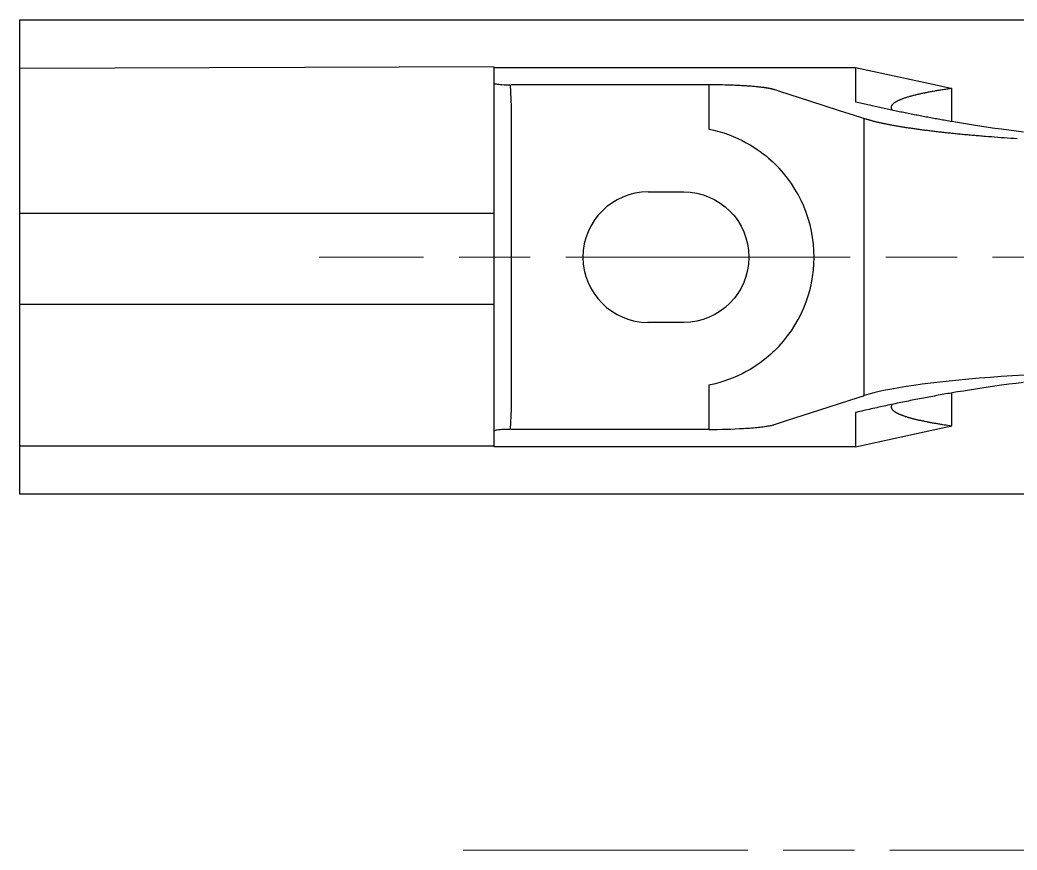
# Model space of a CAD drawing. Header units: millimetres. Extents: x 1269 to 5832, y 527 to 3540.
# Drawn here: x 1933 to 2017.1, y 2338.6 to 2408.6 of the extents above; entities that cross this region are included whole.
import ezdxf

# ---------------------------------------------------------------- set-up
doc = ezdxf.new("R2010")
doc.units = ezdxf.units.MM
doc.linetypes.add('ACAD_ISO08W100', pattern=[36, 24, -3, 6, -3])
doc.linetypes.add('phl_thick', pattern=[0])
for name, color, linetype in [('HIDDEN', 7, 'Continuous'), ('projection', 7, 'Continuous'), ('THICK', 7, 'Continuous')]:
    doc.layers.add(name, color=color, linetype=linetype)

msp = doc.modelspace()

# ---------------------------------------------------------------- linework, layer by layer
for p, q in [((1932.985, 2368.553), (1932.985, 2408.553)), ((1972.985, 2404.601), (1932.985, 2404.472)), ((1972.982, 2392.234), (1932.985, 2392.234)), ((1972.982, 2384.553), (1932.985, 2384.553)), ((1973.031, 2372.601), (1932.985, 2372.601)), ((2027.482, 2368.553), (1932.985, 2368.553))]:
    msp.add_line(p, q)
at = {"linetype": 'ACAD_ISO08W100', "lineweight": 9}
for p, q in [((2075.038, 2388.553), (1958.233, 2388.553)), ((1970.379, 2338.553), (2080.706, 2338.553))]:
    msp.add_line(p, q, dxfattribs=at)
at = {"layer": 'HIDDEN'}
for points in [[(1972.981, 2403.227), (1972.981, 2403.901), (1972.981, 2404.237), (1972.981, 2404.406), (1972.981, 2404.49), (1972.981, 2404.532), (1972.981, 2404.542), (1972.981, 2404.548), (1972.981, 2404.55), (1972.981, 2404.552), (1972.981, 2404.552), (1972.981, 2404.553), (1972.981, 2404.553), (1972.981, 2404.553), (1972.981, 2404.553), (1972.981, 2404.553), (1972.982, 2404.553), (1972.984, 2404.553), (1973.468, 2404.553), (1988.961, 2404.553), (1996.708, 2404.553), (2000.581, 2404.553), (2002.518, 2404.553), (2003.002, 2404.553), (2003.244, 2404.553), (2003.365, 2404.553), (2003.426, 2404.553), (2003.456, 2404.553), (2003.471, 2404.553), (2003.479, 2404.553), (2003.48, 2404.553), (2003.481, 2404.553), (2003.481, 2404.553), (2003.481, 2404.553), (2003.481, 2404.552), (2003.481, 2404.461), (2003.481, 2402.992), (2003.481, 2402.258), (2003.481, 2401.89), (2003.481, 2401.707), (2003.481, 2401.684), (2003.481, 2401.672), (2003.481, 2401.667), (2003.481, 2401.664), (2003.481, 2401.662), (2003.481, 2401.662), (2003.481, 2401.662), (2003.481, 2401.662), (2003.481, 2401.662), (2003.481, 2401.662), (2003.481, 2401.662), (2003.482, 2401.662), (2003.513, 2401.654), (2003.638, 2401.624), (2003.764, 2401.595), (2003.89, 2401.566), (2004.015, 2401.536), (2004.141, 2401.507), (2004.266, 2401.478), (2004.392, 2401.449), (2004.518, 2401.42), (2004.644, 2401.392), (2004.769, 2401.363), (2004.895, 2401.335), (2005.021, 2401.306), (2005.147, 2401.278), (2005.273, 2401.25), (2005.399, 2401.222), (2005.525, 2401.194), (2005.651, 2401.167), (2005.777, 2401.139), (2005.903, 2401.112), (2006.029, 2401.084), (2006.155, 2401.057), (2006.281, 2401.03), (2006.407, 2401.003), (2006.533, 2400.977), (2006.659, 2400.95), (2006.786, 2400.923), (2006.912, 2400.897), (2007.038, 2400.871), (2007.164, 2400.844), (2007.291, 2400.818), (2007.417, 2400.792), (2007.544, 2400.767), (2007.67, 2400.741), (2007.796, 2400.715), (2007.923, 2400.69), (2008.049, 2400.665), (2008.176, 2400.64), (2008.302, 2400.614), (2008.429, 2400.59), (2008.555, 2400.565), (2008.682, 2400.54), (2008.809, 2400.516), (2008.935, 2400.491), (2009.062, 2400.467), (2009.189, 2400.443), (2009.315, 2400.419), (2009.442, 2400.395), (2009.569, 2400.371), (2009.696, 2400.347), (2009.823, 2400.324), (2009.949, 2400.3), (2010.076, 2400.277), (2010.203, 2400.254), (2010.33, 2400.231), (2010.457, 2400.208), (2010.584, 2400.185), (2010.711, 2400.163), (2010.838, 2400.14), (2010.965, 2400.118), (2011.092, 2400.095), (2011.219, 2400.073), (2011.346, 2400.051), (2011.473, 2400.029), (2011.6, 2400.007), (2011.608, 2400.006), (2011.61, 2400.006), (2011.611, 2400.006), (2011.611, 2400.006), (2011.611, 2400.006), (2011.611, 2400.006), (2011.611, 2400.006), (2011.611, 2400.007), (2011.611, 2400.008), (2011.611, 2400.011), (2011.611, 2400.016), (2011.611, 2400.027), (2011.611, 2400.049), (2011.611, 2400.137), (2011.611, 2400.314), (2011.611, 2400.666), (2011.611, 2401.37), (2011.611, 2402.779)], [(2011.611, 2400.006), (2012.086, 2399.926), (2012.575, 2399.845), (2013.08, 2399.764), (2013.597, 2399.683), (2014.125, 2399.602), (2014.666, 2399.522), (2015.226, 2399.441), (2015.806, 2399.36), (2016.405, 2399.279), (2017.023, 2399.199), (2017.659, 2399.119)], [(1985.981, 2394.053), (1988.981, 2394.053), (1988.981, 2394.053)], [(2017.659, 2377.986), (2017.023, 2377.907), (2016.405, 2377.826), (2015.806, 2377.746), (2015.226, 2377.665), (2014.666, 2377.584), (2014.125, 2377.504), (2013.597, 2377.423), (2013.08, 2377.342), (2012.575, 2377.261), (2012.086, 2377.18), (2011.611, 2377.1)], [(2003.481, 2372.553), (2008.627, 2373.676), (2011.2, 2374.237), (2011.522, 2374.307), (2011.602, 2374.325), (2011.607, 2374.326), (2011.61, 2374.326), (2011.611, 2374.327), (2011.611, 2374.327), (2011.611, 2374.331), (2011.611, 2374.337), (2011.611, 2374.351), (2011.611, 2374.406), (2011.611, 2374.625), (2011.611, 2375.064), (2011.611, 2376.82), (2011.611, 2377.039), (2011.611, 2377.094), (2011.611, 2377.097), (2011.611, 2377.099), (2011.611, 2377.1), (2011.611, 2377.1), (2011.611, 2377.1), (2011.611, 2377.1), (2011.611, 2377.1), (2011.611, 2377.1), (2011.61, 2377.1), (2011.571, 2377.093), (2011.413, 2377.066), (2011.254, 2377.039), (2011.096, 2377.011), (2010.938, 2376.983), (2010.779, 2376.955), (2010.621, 2376.927), (2010.463, 2376.899), (2010.305, 2376.87), (2010.147, 2376.841), (2009.989, 2376.813), (2009.83, 2376.783), (2009.672, 2376.754), (2009.514, 2376.725), (2009.357, 2376.695), (2009.199, 2376.665), (2009.041, 2376.635), (2008.883, 2376.604), (2008.725, 2376.574), (2008.567, 2376.543), (2008.41, 2376.512), (2008.252, 2376.481), (2008.094, 2376.45), (2007.937, 2376.418), (2007.779, 2376.387), (2007.622, 2376.355), (2007.464, 2376.323), (2007.307, 2376.291), (2007.149, 2376.258), (2006.992, 2376.225), (2006.834, 2376.193), (2006.677, 2376.16), (2006.52, 2376.126), (2006.363, 2376.093), (2006.206, 2376.059), (2006.048, 2376.025), (2005.891, 2375.991), (2005.734, 2375.957), (2005.577, 2375.923), (2005.42, 2375.888), (2005.263, 2375.853), (2005.107, 2375.818), (2004.95, 2375.783), (2004.793, 2375.748), (2004.636, 2375.712), (2004.48, 2375.677), (2004.323, 2375.641), (2004.166, 2375.605), (2004.01, 2375.568), (2003.853, 2375.532), (2003.697, 2375.495), (2003.54, 2375.458), (2003.501, 2375.449), (2003.482, 2375.444), (2003.481, 2375.444), (2003.481, 2375.444), (2003.481, 2375.444), (2003.481, 2375.444), (2003.481, 2375.444), (2003.481, 2375.444), (2003.481, 2375.442), (2003.481, 2375.435), (2003.481, 2375.406), (2003.481, 2375.349), (2003.481, 2375.234), (2003.481, 2375.006), (2003.481, 2374.091), (2003.481, 2373.176), (2003.481, 2372.718), (2003.481, 2372.604), (2003.481, 2372.575), (2003.481, 2372.561), (2003.481, 2372.554), (2003.481, 2372.553), (2003.481, 2372.553), (2003.481, 2372.553), (2003.48, 2372.553), (2003.479, 2372.553), (2003.476, 2372.553), (2003.472, 2372.553), (2003.453, 2372.553), (2003.415, 2372.553), (2002.812, 2372.553), (2000.399, 2372.553), (1981.093, 2372.553), (1976.266, 2372.553), (1973.853, 2372.553), (1973.25, 2372.553), (1973.099, 2372.553), (1973.024, 2372.553), (1972.986, 2372.553), (1972.981, 2372.553), (1972.981, 2372.553), (1972.981, 2372.553), (1972.981, 2372.554), (1972.981, 2372.567), (1972.981, 2372.62), (1972.981, 2373.039), (1972.981, 2373.878)]]:
    msp.add_lwpolyline(points, dxfattribs=at)
msp.add_lwpolyline([(1988.981, 2394.053, -1), (1988.981, 2383.053), (1988.981, 2383.053), (1985.935, 2383.053)], format="xyb", dxfattribs=at)
at = {"layer": 'projection', "color": 7, "linetype": 'phl_thick'}
msp.add_line((1932.985, 2408.553), (2027.482, 2408.553), dxfattribs=at)
at = {"layer": 'THICK'}
for points in [[(2003.481, 2404.553), (2010.387, 2403.046), (2011.251, 2402.858), (2011.466, 2402.81), (2011.574, 2402.787), (2011.601, 2402.781), (2011.608, 2402.78), (2011.61, 2402.779), (2011.611, 2402.779), (2011.611, 2402.779), (2011.61, 2402.779), (2011.604, 2402.778), (2011.578, 2402.774), (2011.475, 2402.76), (2011.373, 2402.745), (2011.272, 2402.73), (2011.172, 2402.715), (2011.073, 2402.701), (2010.974, 2402.686), (2010.877, 2402.671), (2010.78, 2402.655), (2010.685, 2402.64), (2010.59, 2402.625), (2010.496, 2402.61), (2010.403, 2402.594), (2010.311, 2402.579), (2010.22, 2402.563), (2010.13, 2402.547), (2010.04, 2402.532), (2009.952, 2402.516), (2009.865, 2402.5), (2009.779, 2402.484), (2009.693, 2402.468), (2009.609, 2402.452), (2009.526, 2402.436), (2009.443, 2402.42), (2009.362, 2402.403), (2009.282, 2402.387), (2009.203, 2402.371), (2009.125, 2402.354), (2009.048, 2402.338), (2008.972, 2402.321), (2008.897, 2402.304), (2008.823, 2402.288), (2008.75, 2402.271), (2008.678, 2402.254), (2008.607, 2402.237), (2008.538, 2402.221), (2008.469, 2402.204), (2008.402, 2402.187), (2008.336, 2402.17), (2008.27, 2402.152), (2008.206, 2402.135), (2008.143, 2402.118), (2008.081, 2402.101), (2008.021, 2402.084), (2007.961, 2402.066), (2007.903, 2402.049), (2007.846, 2402.032), (2007.789, 2402.014), (2007.734, 2401.997), (2007.681, 2401.979), (2007.628, 2401.962), (2007.576, 2401.944), (2007.526, 2401.926), (2007.477, 2401.909), (2007.429, 2401.891), (2007.382, 2401.873), (2007.336, 2401.856), (2007.292, 2401.838), (2007.249, 2401.82), (2007.206, 2401.802), (2007.165, 2401.784), (2007.126, 2401.766), (2007.087, 2401.749), (2007.05, 2401.731), (2007.014, 2401.713), (2006.979, 2401.695), (2006.945, 2401.677), (2006.912, 2401.659), (2006.881, 2401.641), (2006.851, 2401.623), (2006.822, 2401.605), (2006.794, 2401.587), (2006.767, 2401.569), (2006.742, 2401.551), (2006.717, 2401.533), (2006.694, 2401.515), (2006.672, 2401.497), (2006.652, 2401.479), (2006.632, 2401.461), (2006.614, 2401.443), (2006.597, 2401.425), (2006.581, 2401.406), (2006.566, 2401.388), (2006.553, 2401.37), (2006.54, 2401.352), (2006.529, 2401.334), (2006.519, 2401.316), (2006.51, 2401.298), (2006.503, 2401.28), (2006.496, 2401.262), (2006.491, 2401.244), (2006.487, 2401.226), (2006.484, 2401.208), (2006.482, 2401.191), (2006.481, 2401.173), (2006.481, 2401.154), (2006.483, 2401.136), (2006.486, 2401.118), (2006.49, 2401.1), (2006.495, 2401.082), (2006.502, 2401.063), (2006.509, 2401.045), (2006.518, 2401.027), (2006.528, 2401.009), (2006.539, 2400.991), (2006.552, 2400.973)], [(2017.12, 2398.532), (2016.842, 2398.55), (2016.566, 2398.569), (2016.292, 2398.587), (2016.02, 2398.606), (2015.75, 2398.625), (2015.481, 2398.645), (2015.215, 2398.665), (2014.951, 2398.685), (2014.689, 2398.705), (2014.43, 2398.726), (2014.301, 2398.736), (2014.172, 2398.747), (2014.044, 2398.757), (2013.917, 2398.768), (2013.79, 2398.779), (2013.664, 2398.789), (2013.539, 2398.8), (2013.414, 2398.811), (2013.29, 2398.822), (2013.166, 2398.833), (2013.043, 2398.844), (2012.92, 2398.855), (2012.799, 2398.867), (2012.677, 2398.878), (2012.557, 2398.889), (2012.437, 2398.901), (2012.317, 2398.912), (2012.199, 2398.924), (2012.081, 2398.935), (2011.963, 2398.947), (2011.847, 2398.959), (2011.731, 2398.97), (2011.615, 2398.982), (2011.501, 2398.994), (2011.387, 2399.006), (2011.273, 2399.018), (2011.161, 2399.03), (2011.049, 2399.042), (2010.937, 2399.054), (2010.827, 2399.067), (2010.717, 2399.079), (2010.608, 2399.091), (2010.499, 2399.103), (2010.392, 2399.116), (2010.285, 2399.128), (2010.178, 2399.141), (2010.073, 2399.153), (2009.968, 2399.166), (2009.864, 2399.179), (2009.76, 2399.191), (2009.658, 2399.204), (2009.556, 2399.217), (2009.454, 2399.23), (2009.354, 2399.243), (2009.254, 2399.256), (2009.155, 2399.269), (2009.057, 2399.282), (2008.959, 2399.295), (2008.863, 2399.308), (2008.767, 2399.321), (2008.671, 2399.334), (2008.577, 2399.348), (2008.483, 2399.361), (2008.39, 2399.374), (2008.298, 2399.387), (2008.207, 2399.401), (2008.116, 2399.414), (2008.026, 2399.428), (2007.937, 2399.441), (2007.849, 2399.455), (2007.761, 2399.468), (2007.675, 2399.482), (2007.589, 2399.496), (2007.503, 2399.509), (2007.419, 2399.523), (2007.335, 2399.537), (2007.252, 2399.55), (2007.17, 2399.564), (2007.089, 2399.578), (2007.009, 2399.592), (2006.929, 2399.606), (2006.85, 2399.62), (2006.772, 2399.634), (2006.694, 2399.647), (2006.618, 2399.661), (2006.542, 2399.675), (2006.467, 2399.689), (2006.393, 2399.703), (2006.32, 2399.718), (2006.247, 2399.732), (2006.175, 2399.746), (2006.104, 2399.76), (2006.034, 2399.774), (2005.965, 2399.788), (2005.896, 2399.802), (2005.828, 2399.817), (2005.761, 2399.831), (2005.695, 2399.845), (2005.629, 2399.859), (2005.565, 2399.873), (2005.501, 2399.888), (2005.438, 2399.902), (2005.375, 2399.916), (2005.314, 2399.931), (2005.253, 2399.945), (2005.193, 2399.959), (2005.134, 2399.974), (2005.076, 2399.988), (2005.018, 2400.002), (2004.961, 2400.017), (2004.905, 2400.031), (2004.85, 2400.045), (2004.796, 2400.06), (2004.742, 2400.074), (2004.689, 2400.089), (2004.637, 2400.103), (2004.586, 2400.117), (2004.535, 2400.132), (2004.485, 2400.146), (2004.436, 2400.161), (2004.388, 2400.175), (2004.341, 2400.19), (2004.294, 2400.204), (2004.248, 2400.218), (2004.203, 2400.233), (2004.163, 2400.246), (2004.006, 2400.296), (2003.379, 2400.498), (2002.123, 2400.903), (1999.611, 2401.712), (1997.099, 2402.521), (1996.785, 2402.622), (1996.707, 2402.647), (1996.668, 2402.66), (1996.648, 2402.666), (1996.643, 2402.668), (1996.642, 2402.668), (1996.642, 2402.668), (1996.641, 2402.669), (1996.639, 2402.669), (1996.622, 2402.675), (1996.604, 2402.68), (1996.586, 2402.686), (1996.567, 2402.691), (1996.547, 2402.696), (1996.527, 2402.702), (1996.506, 2402.707), (1996.485, 2402.713), (1996.462, 2402.718), (1996.44, 2402.724), (1996.417, 2402.729), (1996.393, 2402.734), (1996.369, 2402.74), (1996.344, 2402.745), (1996.318, 2402.751), (1996.292, 2402.756), (1996.265, 2402.761), (1996.238, 2402.767), (1996.21, 2402.772), (1996.181, 2402.777), (1996.152, 2402.782), (1996.122, 2402.788), (1996.092, 2402.793), (1996.061, 2402.798), (1996.029, 2402.803), (1995.997, 2402.808), (1995.964, 2402.814), (1995.931, 2402.819), (1995.897, 2402.824), (1995.863, 2402.829), (1995.828, 2402.834), (1995.792, 2402.839), (1995.756, 2402.844), (1995.719, 2402.849), (1995.682, 2402.854), (1995.644, 2402.859), (1995.566, 2402.868), (1995.486, 2402.878), (1995.405, 2402.887), (1995.321, 2402.896), (1995.234, 2402.905), (1995.146, 2402.914), (1995.056, 2402.923), (1994.964, 2402.931), (1994.87, 2402.94), (1994.775, 2402.948), (1994.677, 2402.956), (1994.578, 2402.963), (1994.478, 2402.971), (1994.375, 2402.978), (1994.272, 2402.985), (1994.167, 2402.992), (1994.06, 2402.998), (1993.952, 2403.005), (1993.844, 2403.011), (1993.734, 2403.016), (1993.623, 2403.022), (1993.511, 2403.027), (1993.398, 2403.032), (1993.285, 2403.037), (1993.171, 2403.042), (1993.056, 2403.046), (1992.941, 2403.05), (1992.709, 2403.057), (1992.477, 2403.064), (1992.244, 2403.069), (1992.011, 2403.073), (1991.779, 2403.076), (1991.548, 2403.078), (1991.434, 2403.079), (1991.32, 2403.08), (1991.206, 2403.08), (1991.15, 2403.08), (1991.121, 2403.08), (1991.114, 2403.08), (1991.111, 2403.08), (1991.1, 2403.08), (1991.057, 2403.08), (1985.515, 2403.08), (1974.431, 2403.08)], [(1991.111, 2403.08), (1991.111, 2399.345)], [(1991.111, 2377.761), (1991.111, 2375.769), (1991.111, 2374.773), (1991.111, 2374.276), (1991.111, 2374.027), (1991.2, 2374.026), (1991.291, 2374.026), (1991.474, 2374.027), (1991.844, 2374.03), (1992.217, 2374.036), (1992.591, 2374.045), (1992.963, 2374.056), (1993.33, 2374.07), (1993.69, 2374.087), (1994.04, 2374.106), (1994.211, 2374.117), (1994.378, 2374.128), (1994.541, 2374.14), (1994.7, 2374.152), (1994.855, 2374.165), (1995.005, 2374.178), (1995.151, 2374.192), (1995.291, 2374.206), (1995.426, 2374.221), (1995.555, 2374.236), (1995.679, 2374.252), (1995.797, 2374.267), (1995.909, 2374.284), (1996.015, 2374.3), (1996.115, 2374.317), (1996.209, 2374.334), (1996.297, 2374.351), (1996.378, 2374.368), (1996.454, 2374.385), (1996.523, 2374.403), (1996.586, 2374.42), (1996.616, 2374.429), (1996.63, 2374.433), (1996.637, 2374.436), (1996.64, 2374.437), (1996.642, 2374.437), (1996.647, 2374.439), (1997.655, 2374.763), (1999.67, 2375.413), (2003.7, 2376.711), (2003.952, 2376.792), (2004.078, 2376.833), (2004.141, 2376.853), (2004.173, 2376.863), (2004.188, 2376.868), (2004.196, 2376.871), (2004.2, 2376.872), (2004.202, 2376.874), (2004.202, 2376.88), (2004.202, 2378.436), (2004.202, 2381.55), (2004.202, 2387.778), (2004.202, 2400.233)], [(1991.111, 2399.345), (1991.526, 2399.254), (1991.943, 2399.147), (1992.356, 2399.022), (1992.762, 2398.883), (1993.158, 2398.729), (1993.541, 2398.563), (1993.908, 2398.387), (1994.258, 2398.204), (1994.588, 2398.017), (1994.896, 2397.827), (1995.181, 2397.639), (1995.445, 2397.454), (1995.694, 2397.266), (1995.928, 2397.081), (1996.142, 2396.902), (1996.334, 2396.734), (1996.502, 2396.58), (1996.642, 2396.446)], [(1996.642, 2380.66), (1996.502, 2380.525), (1996.334, 2380.372), (1996.142, 2380.203), (1995.928, 2380.024), (1995.694, 2379.839), (1995.445, 2379.652), (1995.181, 2379.467), (1994.896, 2379.279), (1994.588, 2379.089), (1994.258, 2378.901), (1993.908, 2378.718), (1993.541, 2378.542), (1993.158, 2378.377), (1992.762, 2378.223), (1992.356, 2378.083), (1991.943, 2377.959), (1991.526, 2377.851), (1991.111, 2377.761)], [(2006.552, 2376.133), (2006.541, 2376.118), (2006.532, 2376.103), (2006.523, 2376.088), (2006.515, 2376.073), (2006.508, 2376.058), (2006.502, 2376.043), (2006.497, 2376.028), (2006.492, 2376.013), (2006.488, 2375.998), (2006.485, 2375.983), (2006.483, 2375.968), (2006.482, 2375.954), (2006.481, 2375.939), (2006.481, 2375.924), (2006.482, 2375.909), (2006.484, 2375.894), (2006.487, 2375.879), (2006.49, 2375.865), (2006.494, 2375.85), (2006.499, 2375.835), (2006.505, 2375.82), (2006.511, 2375.806), (2006.518, 2375.791), (2006.526, 2375.776), (2006.535, 2375.761), (2006.545, 2375.746), (2006.555, 2375.731), (2006.567, 2375.717), (2006.579, 2375.702), (2006.592, 2375.687), (2006.605, 2375.672), (2006.62, 2375.657), (2006.635, 2375.642), (2006.651, 2375.627), (2006.668, 2375.613), (2006.686, 2375.598), (2006.704, 2375.583), (2006.724, 2375.568), (2006.744, 2375.553), (2006.765, 2375.538), (2006.787, 2375.523), (2006.809, 2375.509), (2006.832, 2375.494), (2006.857, 2375.479), (2006.882, 2375.464), (2006.907, 2375.449), (2006.934, 2375.435), (2006.961, 2375.42), (2006.99, 2375.405), (2007.019, 2375.39), (2007.048, 2375.376), (2007.079, 2375.361), (2007.111, 2375.346), (2007.143, 2375.331), (2007.176, 2375.317), (2007.21, 2375.302), (2007.244, 2375.287), (2007.28, 2375.273), (2007.316, 2375.258), (2007.353, 2375.244), (2007.391, 2375.229), (2007.43, 2375.214), (2007.469, 2375.2), (2007.509, 2375.185), (2007.55, 2375.171), (2007.592, 2375.156), (2007.635, 2375.142), (2007.678, 2375.127), (2007.722, 2375.113), (2007.767, 2375.099), (2007.813, 2375.084), (2007.859, 2375.07), (2007.907, 2375.056), (2007.955, 2375.041), (2008.003, 2375.027), (2008.053, 2375.013), (2008.103, 2374.999), (2008.155, 2374.984), (2008.206, 2374.97), (2008.259, 2374.956), (2008.312, 2374.942), (2008.367, 2374.928), (2008.422, 2374.914), (2008.477, 2374.9), (2008.534, 2374.886), (2008.591, 2374.872), (2008.649, 2374.858), (2008.707, 2374.845), (2008.767, 2374.831), (2008.827, 2374.817), (2008.887, 2374.803), (2008.949, 2374.79), (2009.011, 2374.776), (2009.074, 2374.762), (2009.138, 2374.749), (2009.202, 2374.735), (2009.267, 2374.722), (2009.333, 2374.708), (2009.399, 2374.695), (2009.467, 2374.681), (2009.534, 2374.668), (2009.603, 2374.655), (2009.672, 2374.642), (2009.742, 2374.628), (2009.813, 2374.615), (2009.884, 2374.602), (2009.956, 2374.589), (2010.028, 2374.576), (2010.102, 2374.563), (2010.175, 2374.55), (2010.25, 2374.537), (2010.325, 2374.525), (2010.401, 2374.512), (2010.477, 2374.499), (2010.554, 2374.486), (2010.632, 2374.474), (2010.71, 2374.461), (2010.789, 2374.449), (2010.949, 2374.424), (2011.111, 2374.399), (2011.275, 2374.375), (2011.442, 2374.351), (2011.611, 2374.327)], [(1991.111, 2374.025), (1974.431, 2374.025)]]:
    msp.add_lwpolyline(points, dxfattribs=at)
msp.add_lwpolyline([(1972.981, 2373.878), (1972.981, 2377.559), (1972.981, 2381.239), (1972.981, 2384.92), (1972.981, 2388.6), (1972.981, 2392.281), (1972.981, 2395.961), (1972.981, 2399.642), (1972.981, 2403.227), (1972.991, 2403.21), (1973.022, 2403.193), (1973.076, 2403.175), (1973.153, 2403.158), (1973.253, 2403.142), (1973.374, 2403.127), (1973.514, 2403.113), (1973.669, 2403.102), (1973.835, 2403.093), (1974.006, 2403.087), (1974.178, 2403.082), (1974.348, 2403.08), (1974.431, 2401.258), (1974.431, 2397.615), (1974.431, 2393.971), (1974.431, 2390.328), (1974.431, 2386.684), (1974.431, 2383.04), (1974.431, 2379.397), (1974.431, 2375.753), (1974.344, 2374.025), (1974.174, 2374.023), (1974.001, 2374.019), (1973.83, 2374.012), (1973.665, 2374.003), (1973.51, 2373.992), (1973.371, 2373.979), (1973.25, 2373.964), (1973.15, 2373.947), (1973.074, 2373.93), (1973.021, 2373.913), (1972.991, 2373.895)], close=True, dxfattribs=at)
msp.add_lwpolyline([(1985.981, 2394.053, 1), (1985.981, 2383.053)], format="xyb", dxfattribs=at)
for centre, major_axis, ratio, start_param, end_param in [((1988.981, 2388.553), (-11, 0), 1, 2.341287, 3.941898), ((2033.481, 2375.935), (-30.7, 0), 0.101562, -1.530624, -0.305433)]:
    msp.add_ellipse(centre, major_axis=major_axis, ratio=ratio, start_param=start_param, end_param=end_param, dxfattribs=at)

doc.saveas('drawing.dxf')
